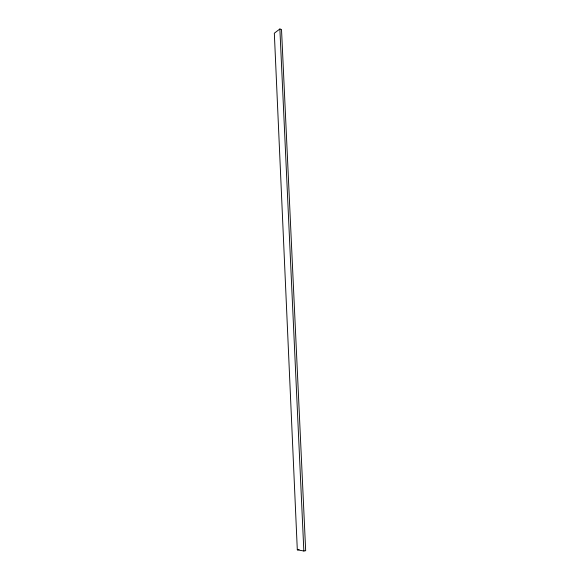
<?xml version="1.0" encoding="UTF-8"?>
<svg xmlns="http://www.w3.org/2000/svg" width="580" height="580" viewBox="0 0 580 580"><rect width="100%" height="100%" fill="white"/><g stroke="black" fill="none" stroke-linecap="round" stroke-linejoin="round"><path stroke-width="0.87" d="M279.872 29L274.325 33.205L297.308 549.84L303.848 551L305.674 550.71L281.517 29.493L279.872 29L303.848 551M297.308 549.84L299.128 549.55"/></g></svg>
